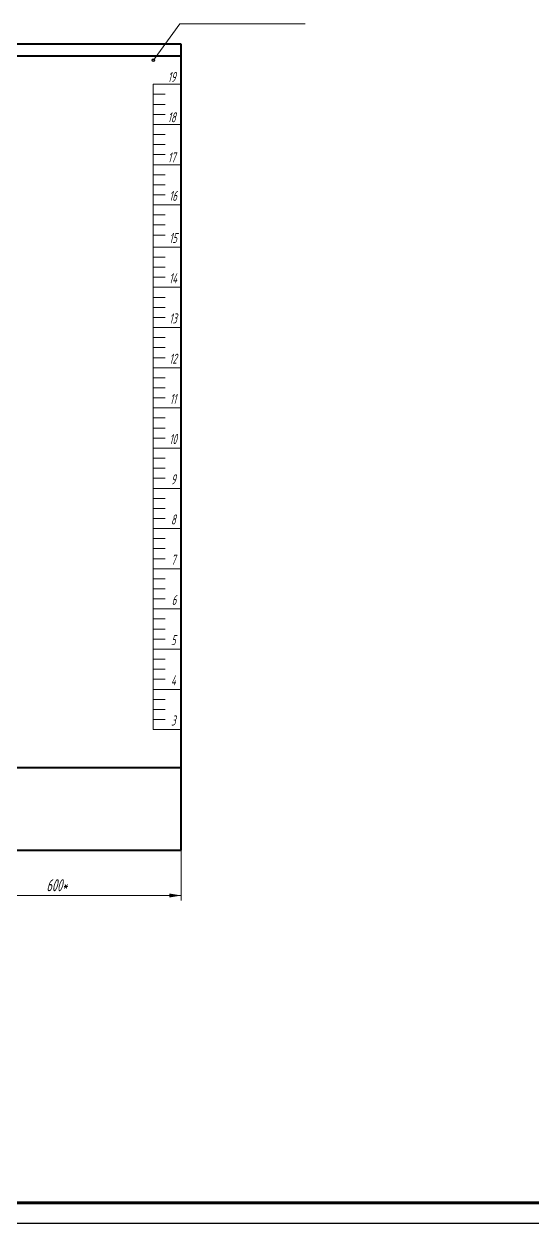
# Model space of a CAD drawing. Header units: millimetres. Extents: x -338 to 6826, y -8218 to 3153.
# Drawn here: x 2421.6 to 2548.2, y -4207.4 to -3909.2 of the extents above; entities that cross this region are included whole.
import ezdxf
from ezdxf.enums import TextEntityAlignment as Align

# ---------------------------------------------------------------- set-up
doc = ezdxf.new("R2010")
doc.units = ezdxf.units.MM
for name, color, linetype, lineweight in [('text', 41, 'Continuous', 20), ('Рамка тонкая', 5, 'Continuous', 25), ('Тонкая', 5, 'Continuous', 20)]:
    doc.layers.add(name, color=color, linetype=linetype, lineweight=lineweight)
doc.styles.add('Simplex', font='simplex.shx', dxfattribs={"width": 0.7, "oblique": 15})

msp = doc.modelspace()

# ---------------------------------------------------------------- linework, layer by layer
at = {"lineweight": 40, "ltscale": 0.5}
for p, q in [((2460.83, -3914.18), (2240.83, -3914.18)), ((2460.83, -4114.68), (2460.83, -3914.18)), ((2460.83, -3917.18), (2240.83, -3917.18)), ((2460.83, -4094.18), (2240.83, -4094.18)), ((2240.83, -4114.68), (2460.83, -4114.68))]:
    msp.add_line(p, q, dxfattribs=at)
at = {"lineweight": 60}
msp.add_line((2872.94, -4202.42), (2056.94, -4202.42), dxfattribs=at)
at = {"ltscale": 0.1}
msp.add_circle((2453.88, -3918.18), 0.3, dxfattribs=at)
at = {"layer": 'Рамка тонкая'}
msp.add_line((2036.94, -4207.42), (2877.94, -4207.42), dxfattribs=at)
at = {"layer": 'Тонкая'}
for p, q in [((2460.42, -3909.18), (2453.88, -3918.18)), ((2491.67, -3909.18), (2460.42, -3909.18)), ((2453.83, -4084.68), (2453.83, -3924.18)), ((2453.83, -3924.18), (2460.83, -3924.18)), ((2453.83, -3926.68), (2456.83, -3926.68)), ((2456.83, -3929.18), (2453.83, -3929.18)), ((2453.83, -3931.68), (2456.83, -3931.68)), ((2453.83, -3934.18), (2460.83, -3934.18)), ((2453.83, -3936.68), (2456.83, -3936.68)), ((2456.83, -3939.18), (2453.83, -3939.18)), ((2453.83, -3941.68), (2456.83, -3941.68)), ((2453.83, -3944.18), (2460.83, -3944.18)), ((2453.83, -3946.68), (2456.83, -3946.68)), ((2456.83, -3949.18), (2453.83, -3949.18)), ((2453.83, -3951.68), (2456.83, -3951.68)), ((2453.83, -3954.18), (2460.83, -3954.18)), ((2453.83, -3956.68), (2456.83, -3956.68)), ((2456.83, -3959.18), (2453.83, -3959.18)), ((2453.83, -3961.68), (2456.83, -3961.68)), ((2453.83, -3964.68), (2460.83, -3964.68)), ((2456.83, -3967.18), (2453.83, -3967.18)), ((2456.83, -3969.68), (2453.83, -3969.68)), ((2453.83, -3972.18), (2456.83, -3972.18)), ((2453.83, -3974.68), (2460.83, -3974.68)), ((2453.83, -3977.18), (2456.83, -3977.18)), ((2456.83, -3979.68), (2453.83, -3979.68)), ((2453.83, -3982.18), (2456.83, -3982.18)), ((2453.83, -3984.68), (2460.83, -3984.68)), ((2453.83, -3987.18), (2456.83, -3987.18)), ((2456.83, -3989.68), (2453.83, -3989.68)), ((2453.83, -3992.18), (2456.83, -3992.18)), ((2453.83, -3994.68), (2460.83, -3994.68)), ((2453.83, -3997.18), (2456.83, -3997.18)), ((2456.83, -3999.68), (2453.83, -3999.68)), ((2453.83, -4002.18), (2456.83, -4002.18)), ((2453.83, -4004.68), (2460.83, -4004.68)), ((2453.83, -4007.18), (2456.83, -4007.18)), ((2456.83, -4009.68), (2453.83, -4009.68)), ((2453.83, -4012.18), (2456.83, -4012.18)), ((2453.83, -4014.68), (2460.83, -4014.68)), ((2453.83, -4017.18), (2456.83, -4017.18)), ((2456.83, -4019.68), (2453.83, -4019.68)), ((2453.83, -4022.18), (2456.83, -4022.18)), ((2453.83, -4024.68), (2460.83, -4024.68)), ((2453.83, -4027.18), (2456.83, -4027.18)), ((2456.83, -4029.68), (2453.83, -4029.68)), ((2453.83, -4032.18), (2456.83, -4032.18)), ((2453.83, -4034.68), (2460.83, -4034.68)), ((2453.83, -4037.18), (2456.83, -4037.18)), ((2456.83, -4039.68), (2453.83, -4039.68)), ((2453.83, -4042.18), (2456.83, -4042.18)), ((2453.83, -4044.68), (2460.83, -4044.68)), ((2453.83, -4047.18), (2456.83, -4047.18)), ((2456.83, -4049.68), (2453.83, -4049.68)), ((2453.83, -4052.18), (2456.83, -4052.18)), ((2453.83, -4054.68), (2460.83, -4054.68)), ((2453.83, -4057.18), (2456.83, -4057.18)), ((2456.83, -4059.68), (2453.83, -4059.68)), ((2453.83, -4062.18), (2456.83, -4062.18)), ((2453.83, -4064.68), (2460.83, -4064.68)), ((2453.83, -4064.68), (2460.83, -4064.68)), ((2453.83, -4067.18), (2456.83, -4067.18)), ((2453.83, -4067.18), (2456.83, -4067.18)), ((2456.83, -4069.68), (2453.83, -4069.68)), ((2456.83, -4069.68), (2453.83, -4069.68)), ((2453.83, -4072.18), (2456.83, -4072.18)), ((2453.83, -4072.18), (2456.83, -4072.18)), ((2453.83, -4074.68), (2460.83, -4074.68)), ((2453.83, -4077.18), (2456.83, -4077.18)), ((2456.83, -4079.68), (2453.83, -4079.68)), ((2453.83, -4082.18), (2456.83, -4082.18)), ((2460.83, -4084.68), (2453.83, -4084.68))]:
    msp.add_line(p, q, dxfattribs=at)
at = {"layer": 'Тонкая', "ltscale": 0.5}
for p, q in [((2460.83, -4114.55), (2460.83, -4127.18)), ((2400.83, -4125.95), (2460.83, -4125.95))]:
    msp.add_line(p, q, dxfattribs=at)
msp.add_solid([(2457.83, -4125.45), (2457.83, -4126.45), (2460.83, -4125.95)], dxfattribs=at)

# ---------------------------------------------------------------- texts
at = {"layer": 'text', "style": 'Simplex', "oblique": 15, "width": 0.6}
for s, p in [('19', (2458.42, -3923.63)), ('18', (2458.42, -3933.63)), ('17', (2458.42, -3943.63)), ('16', (2458.76, -3953.18)), ('15', (2458.76, -3963.68)), ('14', (2458.76, -3973.68)), ('13', (2458.76, -3983.68)), ('12', (2458.76, -3993.68)), ('11', (2458.76, -4003.68)), ('10', (2458.76, -4013.68)), ('9', (2458.83, -4023.68)), ('8', (2458.83, -4033.68)), ('7', (2458.83, -4043.68)), ('6', (2459, -4053.68)), ('5', (2458.83, -4063.68)), ('4', (2458.83, -4073.68)), ('3', (2458.83, -4083.68))]:
    msp.add_text(s, height=2.5, dxfattribs=at).set_placement(p, align=Align.CENTER)
msp.add_text('600*', height=3, dxfattribs=at).set_placement((2427.22, -4124.9))

doc.saveas('drawing.dxf')
